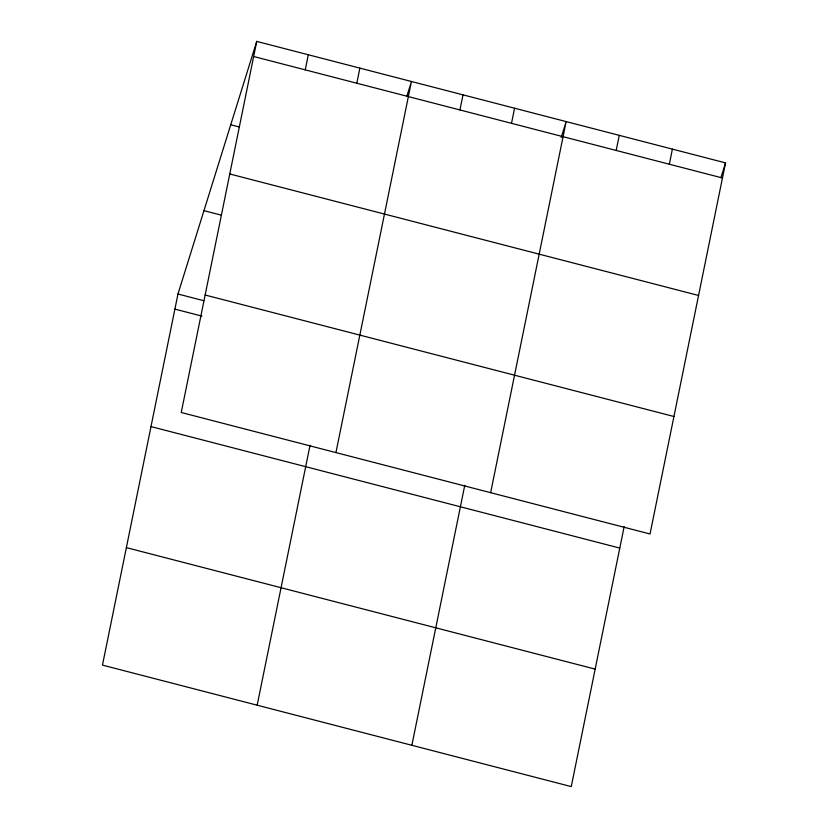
<?xml version="1.0" encoding="UTF-8"?>
<svg xmlns="http://www.w3.org/2000/svg" width="828" height="828" viewBox="0 0 828 828"><rect width="100%" height="100%" fill="white"/><g stroke="black" fill="none" stroke-linecap="round" stroke-linejoin="round"><path stroke-width="1.24" d="M256.742 41.4L181.239 412.499L650.032 533.988L725.535 162.888L256.742 41.4L177.968 294.012L102.465 665.112L571.258 786.6L624.157 526.608M305.242 69.862L308.306 54.762M356.806 83.224L359.88 68.124M257.166 705.197L310.065 445.205M335.94 452.585L411.444 81.496L406.858 96.203M459.933 109.958L463.007 94.858M511.507 123.32L514.581 108.22M411.868 745.293L464.767 485.301M490.642 492.681L566.145 121.581L561.177 137.52M616.198 150.448L619.272 135.347M669.335 164.223L672.398 149.123M720.94 177.596L725.535 162.888M253.668 56.501L722.461 177.989M230.753 124.759L239.344 126.994M229.77 173.973L698.553 295.461M203.967 210.654L221.159 215.104M205.147 295.016L673.93 416.505M177.968 294.012L203.75 300.699M174.894 309.113L201.908 316.12M150.996 426.596L619.779 548.084M126.373 547.629L595.156 669.117"/></g></svg>
